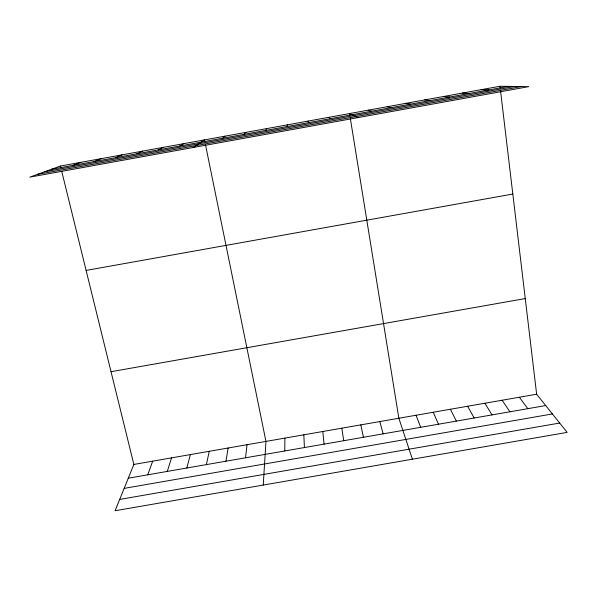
<?xml version="1.0" encoding="UTF-8"?>
<svg xmlns="http://www.w3.org/2000/svg" width="597" height="597" viewBox="0 0 597 597"><rect width="100%" height="100%" fill="white"/><g stroke="black" fill="none" stroke-linecap="round" stroke-linejoin="round"><path stroke-width="0.9" d="M284.769 450.974L284.888 438.116M287.224 126.519L287.261 124.87M263.24 485.062L265.956 441.414L205.42 144.399M245.539 457.802L247.031 444.713M225.957 461.205L228.129 448.011M206.383 464.615L209.241 451.302M186.831 468.018L190.368 454.593M167.294 471.414L171.518 457.877M147.78 474.816L152.675 461.16M61.745 171.391L133.855 464.444L115.094 510.741L567.15 432.385L536.643 394.221L500.54 90.863M265.68 130.43L266.546 128.631M244.158 134.332L245.845 132.385M222.659 138.235L225.166 136.138M193.227 147.496L204.502 139.892L204.868 141.69M179.719 146.026L183.861 143.638M158.28 149.914L163.242 147.377M136.862 153.802L142.638 151.116M115.467 157.683L122.057 154.854M94.095 161.563L101.49 158.586M72.737 165.444L80.946 162.317M60.424 166.041L29.85 177.13L528.748 86.64L499.987 86.259L60.424 166.041L60.864 167.824M51.409 169.309L508.465 86.371M44.7 171.742L514.771 86.453M37.387 174.399L521.651 86.543M86.11 270.419L512.823 194.04M111.035 371.7L525.263 298.567M133.855 464.444L536.643 394.221M128.28 478.204L545.703 405.557M124.154 488.383L552.412 413.945M119.676 499.428L559.688 423.049M481.13 89.677L488.846 89.931M462.279 93.102L469.242 93.49M443.452 96.52L449.653 97.042M424.639 99.93L430.086 100.595M405.841 103.348L410.535 104.139M387.057 106.751L391.005 107.684M368.289 110.161L371.483 111.229M357.842 117.639L349.543 113.564L349.835 115.385M328.76 117.333L330.38 118.684M519.375 397.236L527.8 408.676M502.114 400.244L509.913 411.788M484.876 403.251L492.04 414.9M467.645 406.251L474.175 418.004M308.007 121.101L308.791 122.601M450.429 409.251L456.332 421.116M433.228 412.251L438.504 424.213M416.034 415.251L420.684 427.318M412.4 459.212L398.863 418.243L350.282 118.116M379.826 421.564L383.155 433.847M360.804 424.877L363.439 437.28M341.805 428.191L343.745 440.705M499.987 86.259L500.211 88.095M322.813 431.504L324.074 444.131M303.843 434.81L304.41 447.556"/></g></svg>
